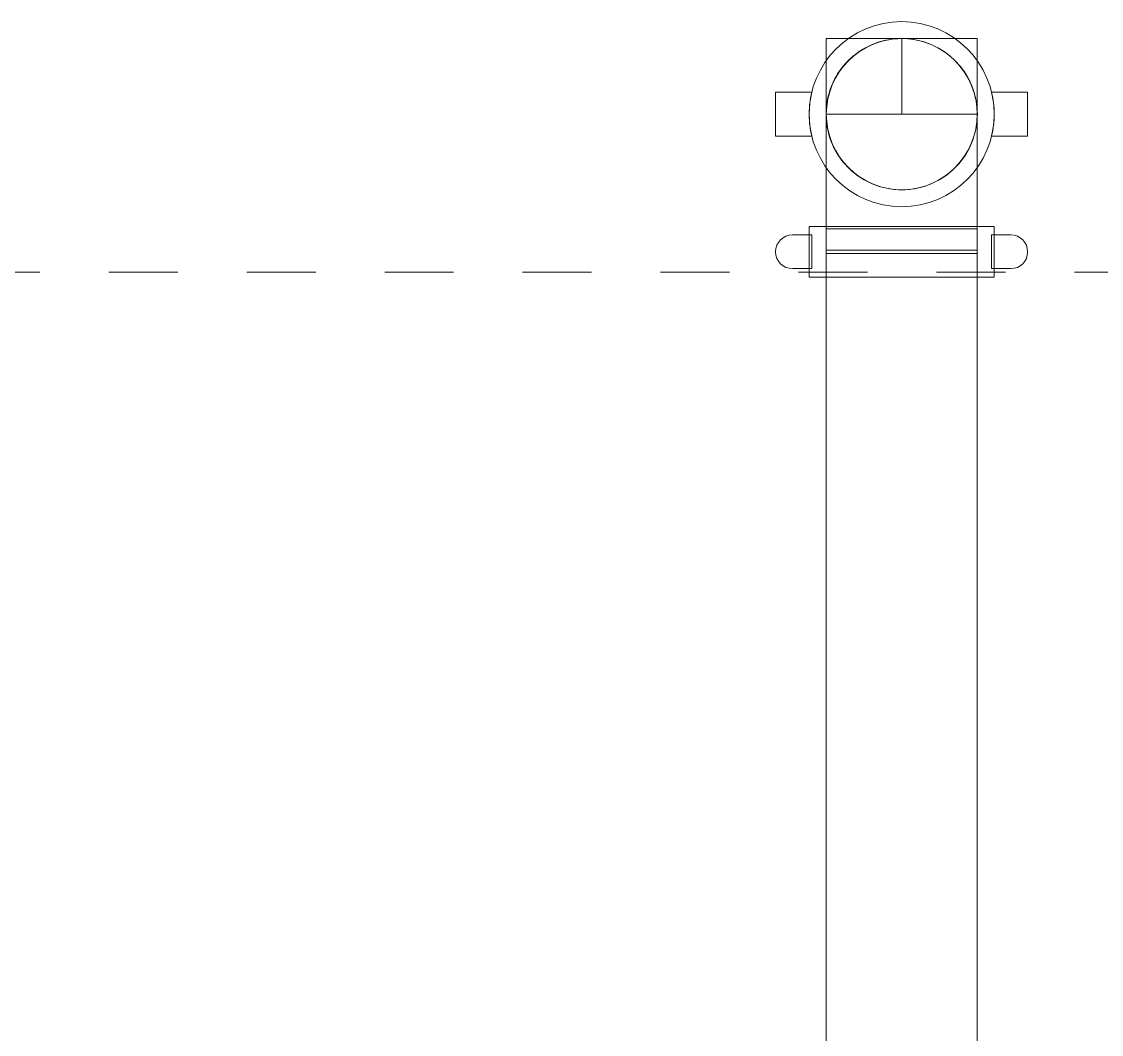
# Model space of a CAD drawing. Header units: metres. Extents: x 63 to 378, y -27 to 78.
# Drawn here: x 178.424 to 179.989, y 37.746 to 39.213 of the extents above; entities that cross this region are included whole.
import ezdxf

# ---------------------------------------------------------------- set-up
doc = ezdxf.new("R2010")
doc.units = ezdxf.units.M
doc.linetypes.add('Centre', pattern=[0.03175, 0.00635, -0.004763, 0.015875, -0.004763])
doc.layers.add('A-FLOR-LEVL', color=7, linetype='Continuous', lineweight=9)
doc.layers.add('P-PIPE', color=7, linetype='Continuous', lineweight=18)

# ---------------------------------------------------------------- blocks, each defined once
blk = doc.blocks.new('Victaulic-IPS-Elbow No 10-13 - AC-1730707-SEC 10')
at = {"layer": 'P-PIPE', "color": 11, "lineweight": 9, "true_color": 0xff8080}
for p, q in [((7.0138, 39.0788), (7.0138, 39.1883)), ((7.0138, 39.1883), (7.1234, 39.1883)), ((7.1234, 39.1883), (7.1234, 39.0788)), ((7.1234, 39.0788), (7.1234, 39.1883)), ((7.2329, 39.1883), (7.1234, 39.1883)), ((7.2329, 39.1883), (7.2329, 39.0788)), ((7.0138, 39.0788), (7.0138, 39.0788)), ((7.1234, 39.0788), (7.0138, 39.0788)), ((7.0138, 39.0788), (7.1234, 39.0788)), ((7.1234, 39.0788), (7.1234, 39.0788)), ((7.1234, 39.0788), (7.1234, 39.0788)), ((7.1234, 39.0788), (7.2329, 39.0788)), ((7.1234, 39.0788), (7.2329, 39.0788)), ((7.2329, 39.0788), (7.2329, 39.0788))]:
    blk.add_line(p, q, dxfattribs=at)
at = {"layer": 'P-PIPE', "color": 11, "true_color": 0xff8080}
for p, q in [((7.0138, 38.9125), (7.0138, 38.8819)), ((7.1234, 38.9125), (7.0138, 38.9125)), ((7.1234, 38.9125), (7.0138, 38.9125)), ((7.0138, 38.9125), (7.1234, 38.9125)), ((7.0138, 38.9125), (7.1234, 38.9125)), ((7.2329, 38.9125), (7.1234, 38.9125)), ((7.2329, 38.9125), (7.1234, 38.9125)), ((7.1234, 38.9125), (7.2329, 38.9125)), ((7.1234, 38.9125), (7.2329, 38.9125)), ((7.2329, 38.8819), (7.2329, 38.9125)), ((7.0138, 38.8819), (7.1234, 38.8819)), ((7.0138, 38.8819), (7.1234, 38.8819)), ((7.1234, 38.8819), (7.2329, 38.8819)), ((7.1234, 38.8819), (7.2329, 38.8819))]:
    blk.add_line(p, q, dxfattribs=at)
at = {"layer": 'P-PIPE', "color": 11, "true_color": 0xff8080, "flags": 128}
for points in [[(7.0138, 39.0788), (7.0139, 39.0832), (7.0142, 39.0875), (7.0146, 39.0919), (7.0152, 39.0962), (7.016, 39.1005), (7.017, 39.1048), (7.0181, 39.109), (7.0194, 39.1132), (7.0208, 39.1174), (7.0225, 39.1214), (7.0243, 39.1254), (7.0262, 39.1294), (7.0283, 39.1332), (7.0306, 39.137), (7.033, 39.1406), (7.0355, 39.1442), (7.0382, 39.1476), (7.041, 39.151), (7.044, 39.1542), (7.047, 39.1573), (7.0502, 39.1603), (7.0536, 39.1632), (7.057, 39.1659), (7.0605, 39.1685), (7.0642, 39.1709), (7.0679, 39.1732), (7.0717, 39.1754), (7.0756, 39.1774), (7.0796, 39.1792), (7.0837, 39.1809), (7.0878, 39.1824), (7.092, 39.1837), (7.0962, 39.1849), (7.1004, 39.1859), (7.1047, 39.1867), (7.1091, 39.1874), (7.1134, 39.1879), (7.1178, 39.1882), (7.1222, 39.1883), (7.1234, 39.1883)], [(7.1234, 39.1883), (7.1277, 39.1882), (7.1321, 39.188), (7.1365, 39.1875), (7.1408, 39.1869), (7.1451, 39.1861), (7.1494, 39.1852), (7.1536, 39.184), (7.1578, 39.1827), (7.1619, 39.1813), (7.166, 39.1797), (7.17, 39.1779), (7.1739, 39.1759), (7.1778, 39.1738), (7.1815, 39.1716), (7.1852, 39.1692), (7.1888, 39.1666), (7.1922, 39.1639), (7.1956, 39.1611), (7.1988, 39.1582), (7.2019, 39.1551), (7.2049, 39.1519), (7.2078, 39.1486), (7.2105, 39.1451), (7.2131, 39.1416), (7.2155, 39.138), (7.2178, 39.1342), (7.22, 39.1304), (7.222, 39.1265), (7.2238, 39.1225), (7.2255, 39.1185), (7.227, 39.1143), (7.2283, 39.1102), (7.2295, 39.106), (7.2305, 39.1017), (7.2313, 39.0974), (7.232, 39.0931), (7.2324, 39.0887), (7.2328, 39.0843), (7.2329, 39.08), (7.2329, 39.0788)], [(7.1234, 38.9692), (7.119, 38.9693), (7.1146, 38.9696), (7.1102, 38.97), (7.1059, 38.9706), (7.1016, 38.9714), (7.0973, 38.9724), (7.0931, 38.9735), (7.0889, 38.9748), (7.0848, 38.9763), (7.0807, 38.9779), (7.0767, 38.9797), (7.0728, 38.9816), (7.0689, 38.9837), (7.0652, 38.986), (7.0615, 38.9884), (7.0579, 38.9909), (7.0545, 38.9936), (7.0511, 38.9964), (7.0479, 38.9994), (7.0448, 39.0025), (7.0418, 39.0057), (7.0389, 39.009), (7.0362, 39.0124), (7.0336, 39.016), (7.0312, 39.0196), (7.0289, 39.0233), (7.0268, 39.0271), (7.0248, 39.031), (7.0229, 39.035), (7.0213, 39.0391), (7.0198, 39.0432), (7.0184, 39.0474), (7.0173, 39.0516), (7.0162, 39.0559), (7.0154, 39.0602), (7.0148, 39.0645), (7.0143, 39.0688), (7.014, 39.0732), (7.0138, 39.0776), (7.0138, 39.0788)], [(7.0138, 38.9125), (7.0138, 38.9192), (7.0138, 38.9258), (7.0138, 38.9324), (7.0138, 38.939), (7.0138, 38.9456), (7.0138, 38.952), (7.0138, 38.9585), (7.0138, 38.9648), (7.0138, 38.9711), (7.0138, 38.9773), (7.0138, 38.9833), (7.0138, 38.9893), (7.0138, 38.9951), (7.0138, 39.0008), (7.0138, 39.0064), (7.0138, 39.0118), (7.0138, 39.0171), (7.0138, 39.0221), (7.0138, 39.0271), (7.0138, 39.0318), (7.0138, 39.0363), (7.0138, 39.0407), (7.0138, 39.0448), (7.0138, 39.0487), (7.0138, 39.0524), (7.0138, 39.0559), (7.0138, 39.0591), (7.0138, 39.0622), (7.0138, 39.0649), (7.0138, 39.0675), (7.0138, 39.0698), (7.0138, 39.0718), (7.0138, 39.0736), (7.0138, 39.0751), (7.0138, 39.0764), (7.0138, 39.0774), (7.0138, 39.0781), (7.0138, 39.0786), (7.0138, 39.0788), (7.0138, 39.0788)], [(7.2329, 39.0788), (7.2328, 39.0744), (7.2325, 39.07), (7.2321, 39.0657), (7.2315, 39.0613), (7.2307, 39.057), (7.2298, 39.0527), (7.2286, 39.0485), (7.2273, 39.0443), (7.2259, 39.0402), (7.2243, 39.0361), (7.2225, 39.0321), (7.2205, 39.0282), (7.2184, 39.0243), (7.2162, 39.0206), (7.2138, 39.0169), (7.2112, 39.0134), (7.2085, 39.0099), (7.2057, 39.0065), (7.2028, 39.0033), (7.1997, 39.0002), (7.1965, 38.9972), (7.1932, 38.9943), (7.1897, 38.9916), (7.1862, 38.989), (7.1825, 38.9866), (7.1788, 38.9843), (7.175, 38.9822), (7.1711, 38.9802), (7.1671, 38.9783), (7.1631, 38.9767), (7.1589, 38.9752), (7.1548, 38.9738), (7.1505, 38.9727), (7.1463, 38.9717), (7.142, 38.9708), (7.1376, 38.9702), (7.1333, 38.9697), (7.1289, 38.9694), (7.1245, 38.9692), (7.1234, 38.9692)], [(7.2329, 39.0788), (7.2329, 39.0786), (7.2329, 39.0782), (7.2329, 39.0776), (7.2329, 39.0766), (7.2329, 39.0755), (7.2329, 39.074), (7.2329, 39.0723), (7.2329, 39.0703), (7.2329, 39.0681), (7.2329, 39.0656), (7.2329, 39.0629), (7.2329, 39.06), (7.2329, 39.0568), (7.2329, 39.0534), (7.2329, 39.0497), (7.2329, 39.0459), (7.2329, 39.0418), (7.2329, 39.0375), (7.2329, 39.033), (7.2329, 39.0284), (7.2329, 39.0235), (7.2329, 39.0185), (7.2329, 39.0132), (7.2329, 39.0079), (7.2329, 39.0024), (7.2329, 38.9967), (7.2329, 38.9909), (7.2329, 38.985), (7.2329, 38.9789), (7.2329, 38.9728), (7.2329, 38.9665), (7.2329, 38.9602), (7.2329, 38.9538), (7.2329, 38.9473), (7.2329, 38.9408), (7.2329, 38.9342), (7.2329, 38.9276), (7.2329, 38.921), (7.2329, 38.9143), (7.2329, 38.9125)]]:
    blk.add_lwpolyline(points, dxfattribs=at)
at = {"layer": 'P-PIPE', "color": 11, "true_color": 0xff8080}
for start, end in [(89.9999, 179.9999), (89.9999, 179.9999), (89.9999, 179.9999), (359.9999, 89.9999), (359.9999, 89.9999), (359.9999, 89.9999), (179.9999, 269.9999), (179.9999, 269.9999), (179.9999, 269.9999), (269.9999, 359.9999), (269.9999, 359.9999), (269.9999, 359.9999)]:
    blk.add_arc((7.1234, 39.0788), 0.1095, start, end, dxfattribs=at)
at = {"layer": 'P-PIPE', "color": 11, "lineweight": 9, "true_color": 0xff8080}
for centre in [(7.0138, 39.0788), (7.1234, 39.0788), (7.1234, 39.0788), (7.2329, 39.0788)]:
    blk.add_ellipse(centre, major_axis=(0, 0.1095), ratio=0.000023, start_param=0, end_param=1.570796, dxfattribs=at)
blk = doc.blocks.new('Victaulic-IPS-Rigid Coupling Style 07-W07-107 - Standard-V91-SEC 10')
at = {"layer": 'P-PIPE', "color": 11, "true_color": 0xff8080}
for p, q in [((6.9892, 38.916), (6.9892, 38.8428)), ((7.1234, 38.916), (6.9892, 38.916)), ((7.1234, 38.916), (6.9892, 38.916)), ((7.0138, 38.916), (7.0138, 38.8428)), ((7.0138, 38.916), (7.1234, 38.916)), ((7.0138, 38.916), (7.1234, 38.916)), ((7.2575, 38.916), (7.1234, 38.916)), ((7.2575, 38.916), (7.1234, 38.916)), ((7.1234, 38.916), (7.2329, 38.916)), ((7.1234, 38.916), (7.2329, 38.916)), ((7.2329, 38.8428), (7.2329, 38.916)), ((7.2575, 38.8428), (7.2575, 38.916)), ((6.9651, 38.9038), (6.9931, 38.9038)), ((6.9931, 38.9038), (6.9651, 38.9038)), ((6.9892, 38.9038), (6.9892, 38.855)), ((6.9892, 38.9038), (6.9931, 38.9038)), ((6.9892, 38.9038), (6.9931, 38.9038)), ((6.9931, 38.9038), (6.9931, 38.855)), ((6.9931, 38.855), (6.9931, 38.9038)), ((7.2537, 38.855), (7.2537, 38.9038)), ((7.2537, 38.9038), (7.2816, 38.9038)), ((7.2816, 38.9038), (7.2537, 38.9038)), ((7.2537, 38.9038), (7.2537, 38.855)), ((7.2537, 38.9038), (7.2575, 38.9038)), ((7.2537, 38.9038), (7.2575, 38.9038)), ((7.2575, 38.855), (7.2575, 38.9038)), ((6.9931, 38.855), (6.9651, 38.855)), ((6.9651, 38.855), (6.9931, 38.855)), ((6.9931, 38.855), (6.9892, 38.855)), ((6.9931, 38.855), (6.9892, 38.855)), ((7.2816, 38.855), (7.2537, 38.855)), ((7.2537, 38.855), (7.2816, 38.855)), ((7.2575, 38.855), (7.2537, 38.855)), ((7.2575, 38.855), (7.2537, 38.855)), ((6.9892, 38.8428), (7.1234, 38.8428)), ((6.9892, 38.8428), (7.1234, 38.8428)), ((7.1234, 38.8428), (7.0138, 38.8428)), ((7.1234, 38.8428), (7.0138, 38.8428)), ((7.1234, 38.8428), (7.2575, 38.8428)), ((7.1234, 38.8428), (7.2575, 38.8428)), ((7.2329, 38.8428), (7.1234, 38.8428)), ((7.2329, 38.8428), (7.1234, 38.8428))]:
    blk.add_line(p, q, dxfattribs=at)
for centre, start, end in [((6.9651, 38.8794), 89.9999, 269.9999), ((6.9651, 38.8794), 89.9999, 269.9999), ((7.2816, 38.8794), 269.9999, 89.9999), ((7.2816, 38.8794), 269.9999, 89.9999)]:
    blk.add_arc(centre, 0.0244, start, end, dxfattribs=at)
blk = doc.blocks.new('Victaulic-IPS-Rigid Coupling Style 07-W07-107 - Standard-V92-SEC 10')
at = {"layer": 'P-PIPE', "color": 11, "true_color": 0xff8080}
for p, q in [((6.9407, 39.1105), (6.9407, 39.047)), ((6.9651, 39.1105), (6.9407, 39.1105)), ((6.9651, 39.1105), (6.9407, 39.1105)), ((6.9651, 39.1105), (6.9931, 39.1105)), ((6.9931, 39.1105), (6.9651, 39.1105)), ((7.2816, 39.1105), (7.2537, 39.1105)), ((7.2537, 39.1105), (7.2816, 39.1105)), ((7.306, 39.1105), (7.2816, 39.1105)), ((7.306, 39.1105), (7.2816, 39.1105)), ((7.306, 39.047), (7.306, 39.1105)), ((6.9407, 39.047), (6.9651, 39.047)), ((6.9407, 39.047), (6.9651, 39.047)), ((6.9651, 39.047), (6.9931, 39.047)), ((6.9931, 39.047), (6.9651, 39.047)), ((7.2816, 39.047), (7.2537, 39.047)), ((7.2537, 39.047), (7.2816, 39.047)), ((7.2816, 39.047), (7.306, 39.047)), ((7.2816, 39.047), (7.306, 39.047))]:
    blk.add_line(p, q, dxfattribs=at)
for radius, start, end in [(0.1341, 90, 269.9999), (0.1341, 90, 269.9999), (0.1341, 270, 89.9999), (0.1341, 270, 89.9999), (0.1095, 90, 269.9999), (0.1095, 90, 269.9999), (0.1095, 270, 89.9999), (0.1095, 270, 89.9999), (0.1341, 166.3056, 193.6943), (0.1341, 166.3056, 193.6943), (0.1341, 346.3056, 13.6943), (0.1341, 346.3056, 13.6943)]:
    blk.add_arc((7.1234, 39.0788), radius, start, end, dxfattribs=at)

msp = doc.modelspace()

# ---------------------------------------------------------------- linework, layer by layer
at = {"layer": 'A-FLOR-LEVL', "linetype": 'Centre'}
msp.add_line((164.7498, 38.85), (184.3132, 38.85), dxfattribs=at)
at = {"layer": 'P-PIPE', "color": 11, "true_color": 0xff8080}
for p, q in [((179.5896, 38.8768), (179.5896, 37.6289)), ((179.8087, 38.8768), (179.5896, 38.8768)), ((179.8087, 37.6289), (179.8087, 38.8768))]:
    msp.add_line(p, q, dxfattribs=at)
for start, end in [(0, 180), (180, 0)]:
    msp.add_arc((179.6994, 39.0788), 0.1095, start, end, dxfattribs=at)

# ---------------------------------------------------------------- block references
for name in ['Victaulic-IPS-Rigid Coupling Style 07-W07-107 - Standard-V92-SEC 10', 'Victaulic-IPS-Elbow No 10-13 - AC-1730707-SEC 10', 'Victaulic-IPS-Rigid Coupling Style 07-W07-107 - Standard-V91-SEC 10']:
    msp.add_blockref(name, (172.5758, 0), dxfattribs=at)

doc.saveas('drawing.dxf')
